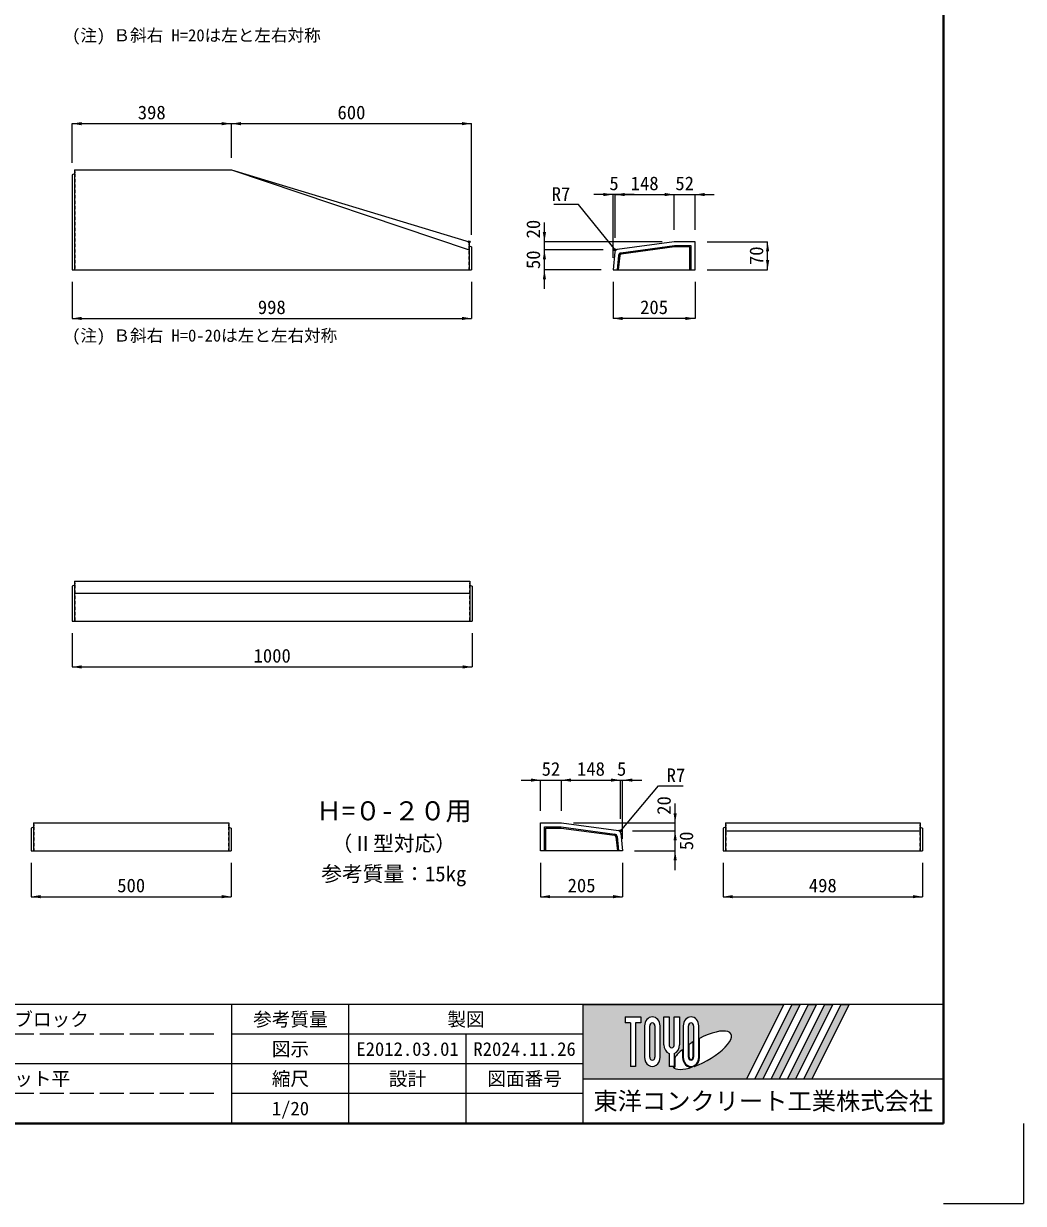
# Model space of a CAD drawing. Units: millimetres at full size. Extents: x -100 to 9174, y -297 to 5643.
# Drawn here: x 1602 to 4100, y -297 to 2650 of the extents above; entities that cross this region are included whole.
import ezdxf
from ezdxf.enums import TextEntityAlignment as Align

# ---------------------------------------------------------------- set-up
doc = ezdxf.new("R2010")
doc.units = ezdxf.units.MM
doc.header["$LTSCALE"] = 10
doc.header["$PDMODE"] = 32
doc.header["$PDSIZE"] = 5
doc.linetypes.add('DASHED', pattern=[7.5, 6, -1.5])
doc.linetypes.add('USER1', pattern=[1.35, 0.75, -0.6])
for name, color, linetype, lineweight in [('Defpoints_3', 7, 'Continuous', 13), ('図枠', 7, 'Continuous', 5), ('境界ブロック', 2, 'Continuous', 9), ('寸法線', 7, 'Continuous', 13), ('引出線', 4, 'Continuous', 13), ('目地', 132, 'Continuous', 5), ('補助線', 8, 'Continuous', 13)]:
    doc.layers.add(name, color=color, linetype=linetype, lineweight=lineweight)
doc.layers.add('作業エリア', color=11, linetype='Continuous')
doc.layers.add('文字', color=6, linetype='Continuous')
doc.styles.add('ＭＳ ゴシック', font='')
doc.styles.get('ＭＳ ゴシック').set_extended_font_data('MS Gothic')

# ---------------------------------------------------------------- blocks, each defined once
blk = doc.blocks.new('filled_arrow')
at = {"color": 0, "linetype": 'Continuous', "lineweight": -2}
blk.add_solid([(7.5, 1.25), (0, 0), (7.5, -1.25)], dxfattribs=at)

msp = doc.modelspace()

# ---------------------------------------------------------------- hatches: boundary and pattern name
at = {"layer": '図枠'}
h = msp.add_hatch(color=256, dxfattribs=at)
h.paths.add_polyline_path([(3000, 200), (3000, 14.38), (3408.38, 14.38), (3501.19, 200)])
edge = h.paths.add_edge_path(flags=16)
edge.add_ellipse((3296.5, 85.73), major_axis=(72.73, 40.71), ratio=0.3471473, start_angle=-144.31122, end_angle=72.1899, ccw=False)
edge.add_ellipse((3269.57, 68.16), major_axis=(0, 24.75), ratio=0.8463542, start_angle=-160.70346, end_angle=-90)
edge.add_line((3290.52, 68.16), (3290.52, 115.34))
edge = h.paths.add_edge_path(flags=16)
edge.add_ellipse((3269.57, 146.22), major_axis=(0, 22.85), ratio=0.8463541, start_angle=-90, end_angle=90, ccw=False)
edge.add_line((3288.91, 146.22), (3288.91, 68.16))
edge.add_ellipse((3269.57, 68.16), major_axis=(0, 22.85), ratio=0.8463541, start_angle=90, end_angle=-90, ccw=False)
edge.add_line((3250.24, 68.16), (3250.24, 146.22))
edge = h.paths.add_edge_path(flags=16)
edge.add_line((3276.02, 146.22), (3276.02, 68.16))
edge.add_ellipse((3269.57, 68.16), major_axis=(0, 7.62), ratio=0.8463541, start_angle=90, end_angle=-90, ccw=False)
edge.add_line((3263.13, 68.16), (3263.13, 146.22))
edge.add_ellipse((3269.57, 146.22), major_axis=(0, 7.62), ratio=0.8463541, start_angle=-90, end_angle=90, ccw=False)
edge = h.paths.add_edge_path(flags=16)
edge.add_line((3274.41, 106.32), (3274.41, 68.16))
edge.add_ellipse((3269.57, 68.16), major_axis=(0, 5.71), ratio=0.8463542, start_angle=90, end_angle=-90, ccw=False)
edge.add_line((3264.74, 68.16), (3264.74, 100.07))
edge.add_ellipse((3296.5, 85.73), major_axis=(72.73, 40.71), ratio=0.3471473, start_angle=107.79174, end_angle=126.47132, ccw=False)
edge = h.paths.add_edge_path(flags=16)
edge.add_line((3240.57, 169.06), (3240.57, 99.1))
edge.add_ellipse((3221.23, 99.1), major_axis=(0, 22.85), ratio=0.8463541, start_angle=-163.34117, end_angle=-90, ccw=False)
edge.add_line((3227.68, 77.56), (3227.68, 45.31))
edge.add_line((3227.68, 45.31), (3214.79, 45.31))
edge.add_line((3214.79, 45.31), (3214.79, 77.56))
edge.add_ellipse((3221.23, 99.1), major_axis=(0, 22.85), ratio=0.8463541, start_angle=90, end_angle=163.34117, ccw=False)
edge.add_line((3201.9, 99.1), (3201.9, 169.06))
edge.add_line((3201.9, 169.06), (3214.79, 169.06))
edge.add_line((3214.79, 169.06), (3214.79, 99.1))
edge.add_ellipse((3221.23, 99.1), major_axis=(0, 7.62), ratio=0.8463541, start_angle=90, end_angle=-90)
edge.add_line((3227.68, 99.1), (3227.68, 169.06))
edge.add_line((3227.68, 169.06), (3240.57, 169.06))
edge = h.paths.add_edge_path(flags=16)
edge.add_line((3248.62, 87.86), (3248.62, 68.16))
edge.add_ellipse((3269.57, 68.16), major_axis=(0, 24.75), ratio=0.8463542, start_angle=90, end_angle=-171.54427)
edge.add_ellipse((3296.5, 85.73), major_axis=(72.73, 40.71), ratio=0.3471473, start_angle=-178.64954, end_angle=-148.29244, ccw=False)
edge.add_line((3224.9, 43.41), (3229.29, 43.41))
edge.add_line((3229.29, 43.41), (3229.29, 67.54))
edge.add_ellipse((3296.5, 85.73), major_axis=(72.73, 40.71), ratio=0.3471473, start_angle=148.21912, end_angle=165.90812, ccw=False)
edge = h.paths.add_edge_path(flags=16)
edge.add_ellipse((3172.89, 146.22), major_axis=(0, 22.85), ratio=0.8463541, start_angle=-90, end_angle=90, ccw=False)
edge.add_line((3192.23, 146.22), (3192.23, 68.16))
edge.add_ellipse((3172.89, 68.16), major_axis=(0, 22.85), ratio=0.8463541, start_angle=90, end_angle=-90, ccw=False)
edge.add_line((3153.56, 68.16), (3153.56, 146.22))
edge = h.paths.add_edge_path(flags=16)
edge.add_line((3179.34, 146.22), (3179.34, 68.16))
edge.add_ellipse((3172.89, 68.16), major_axis=(0, 7.62), ratio=0.8463541, start_angle=90, end_angle=-90, ccw=False)
edge.add_line((3166.45, 68.16), (3166.45, 146.22))
edge.add_ellipse((3172.89, 146.22), major_axis=(0, 7.62), ratio=0.8463541, start_angle=-90, end_angle=90, ccw=False)
h.paths.add_polyline_path([(3143.89, 169.06), (3143.89, 153.83), (3131, 153.83), (3131, 45.31), (3118.11, 45.31), (3118.11, 153.83), (3105.22, 153.83), (3105.22, 169.06)], flags=16)
for points in [[(3428.79, 14.38), (3449.21, 14.38), (3542.03, 200), (3521.61, 200)], [(3582.86, 200), (3562.44, 200), (3469.63, 14.38), (3490.05, 14.38)], [(3623.7, 200), (3603.28, 200), (3510.47, 14.38), (3530.89, 14.38)], [(3664.54, 200), (3644.12, 200), (3551.31, 14.38), (3571.72, 14.38)]]:
    msp.add_hatch(color=256, dxfattribs=at).paths.add_polyline_path(points)

# ---------------------------------------------------------------- linework, layer by layer
at = {"layer": 'Defpoints_3'}
for p in [(4100, -97), (3900, -297)]:
    msp.add_line(p, (4100, -297), dxfattribs=at)
at = {"layer": '作業エリア'}
for p in [(2715.15, 2105.19), (3079.68, 2085.19), (3093.58, 633.67)]:
    msp.add_point(p, dxfattribs=at)
at = {"layer": '図枠', "lineweight": 40}
for p in [(3900, 5443), (300, -97)]:
    msp.add_line(p, (3900, -97), dxfattribs=at)
at = {"layer": '図枠', "lineweight": 13}
for p, q in [((3900, 200), (300, 200)), ((2122.5, -97), (2122.5, 200)), ((2415, -97), (2415, 200)), ((3000, -97), (3000, 200)), ((3000, 125.75), (2122.5, 125.75)), ((2707.5, -97), (2707.5, 125.75)), ((3000, 51.5), (300, 51.5)), ((3000, -22.75), (2122.5, -22.75))]:
    msp.add_line(p, q, dxfattribs=at)
at = {"layer": '図枠'}
for p, q in [((3000, 200), (3501.19, 200)), ((3501.19, 200), (3408.38, 14.38)), ((3521.61, 200), (3428.79, 14.38)), ((3542.03, 200), (3449.21, 14.38)), ((3562.44, 200), (3469.63, 14.38)), ((3582.86, 200), (3490.05, 14.38)), ((3603.28, 200), (3510.47, 14.38)), ((3521.61, 200), (3542.03, 200)), ((3623.7, 200), (3530.89, 14.38)), ((3644.12, 200), (3551.31, 14.38)), ((3562.44, 200), (3582.86, 200)), ((3664.54, 200), (3571.72, 14.38)), ((3603.28, 200), (3623.7, 200)), ((3644.12, 200), (3664.54, 200)), ((3105.22, 169.06), (3105.22, 153.83)), ((3105.22, 169.06), (3143.89, 169.06)), ((3118.11, 153.83), (3105.22, 153.83)), ((3118.11, 153.83), (3118.11, 45.31)), ((3131, 153.83), (3131, 45.31)), ((3143.89, 153.83), (3131, 153.83)), ((3143.89, 169.06), (3143.89, 153.83)), ((3201.9, 169.06), (3214.79, 169.06)), ((3201.9, 99.1), (3201.9, 169.06)), ((3214.79, 169.06), (3214.79, 99.1)), ((3227.68, 169.06), (3240.57, 169.06)), ((3227.68, 99.1), (3227.68, 169.06)), ((3240.57, 169.06), (3240.57, 99.1)), ((3153.56, 146.22), (3153.56, 68.16)), ((3166.45, 68.16), (3166.45, 146.22)), ((3179.34, 146.22), (3179.34, 68.16)), ((3192.23, 68.16), (3192.23, 146.22)), ((3250.24, 146.22), (3250.24, 68.16)), ((3263.13, 68.16), (3263.13, 146.22)), ((3276.02, 146.22), (3276.02, 68.16)), ((3288.91, 68.16), (3288.91, 146.22)), ((3264.74, 68.16), (3264.74, 100.07)), ((3274.41, 106.32), (3274.41, 68.16)), ((3290.52, 68.16), (3290.52, 115.34)), ((3214.79, 77.56), (3214.79, 45.31)), ((3227.68, 77.56), (3227.68, 45.31)), ((3229.29, 67.54), (3229.29, 43.41)), ((3248.62, 87.86), (3248.62, 68.16)), ((3131, 45.31), (3118.11, 45.31)), ((3227.68, 45.31), (3214.79, 45.31)), ((3224.9, 43.41), (3229.29, 43.41)), ((3000, 14.38), (3408.38, 14.38)), ((3428.79, 14.38), (3449.21, 14.38)), ((3469.63, 14.38), (3490.05, 14.38)), ((3510.47, 14.38), (3530.89, 14.38)), ((3551.31, 14.38), (3571.72, 14.38))]:
    msp.add_line(p, q, dxfattribs=at)
at = {"layer": '図枠', "linetype": 'DASHED', "lineweight": 9}
for p, q in [((2077.5, 125.75), (660, 125.75)), ((2077.5, -22.75), (660, -22.75))]:
    msp.add_line(p, q, dxfattribs=at)
at = {"layer": '図枠'}
for centre, major_axis, ratio, start_param, end_param in [((3172.89, 146.22), (0, 22.85), 0.846354, 4.712389, 7.8539816), ((3172.89, 146.22), (0, 7.62), 0.846354, 4.712389, 7.8539816), ((3269.57, 146.22), (0, 22.85), 0.846354, 4.712389, 7.8539816), ((3269.57, 146.22), (0, 7.62), 0.846354, 4.712389, 7.8539816), ((3296.5, 85.73), (72.73, 40.71), 0.347147, 4.2621853, 7.7429163), ((3221.23, 99.1), (0, 22.85), 0.846354, 1.5707963, 2.8017557), ((3221.23, 99.1), (0, 7.62), 0.846354, 1.5707963, 4.712389), ((3221.23, 99.1), (0, 22.85), 0.846354, 3.4814296, 4.712389), ((3296.5, 85.73), (72.73, 40.71), 0.347147, 1.6817405, 1.8219833), ((3172.89, 68.16), (0, 22.85), 0.846354, 1.5707963, 4.712389), ((3172.89, 68.16), (0, 7.62), 0.846354, 1.5707963, 4.712389), ((3296.5, 85.73), (72.73, 40.71), 0.347147, 2.0815197, 2.5155126), ((3269.57, 68.16), (0, 24.75), 0.846354, 1.5707963, 3.3154679), ((3269.57, 68.16), (0, 22.85), 0.846354, 1.5707963, 4.712389), ((3269.57, 68.16), (0, 7.62), 0.846354, 1.5707963, 4.712389), ((3269.57, 68.16), (0, 5.71), 0.846354, 1.5707963, 4.712389), ((3269.57, 68.16), (0, 24.75), 0.846354, 3.5338438, 4.712389), ((3296.5, 85.73), (72.73, 40.71), 0.347147, 3.2093975, 4.2004451)]:
    msp.add_ellipse(centre, major_axis=major_axis, ratio=ratio, start_param=start_param, end_param=end_param, dxfattribs=at)
at = {"layer": '境界ブロック'}
for p, q in [((1729.15, 2274.76), (1723.15, 2272.19)), ((1723.15, 2272.19), (1723.15, 2035.19)), ((2121.15, 2285.19), (2715.15, 2085.19)), ((2715.15, 2094.76), (2721.15, 2092.19)), ((2721.15, 2092.19), (2721.15, 2035.19)), ((1729.15, 1247.08), (1723.15, 1244.51)), ((1723.15, 1244.51), (1723.15, 1157.51)), ((2717.15, 1247.08), (2723.15, 1244.51)), ((2723.15, 1244.51), (2723.15, 1157.51)), ((1729.15, 1227.51), (2717.15, 1227.51)), ((1626.85, 643.24), (1620.85, 640.67)), ((1620.85, 640.67), (1620.85, 583.67)), ((2114.85, 643.24), (2120.85, 640.67)), ((2120.85, 640.67), (2120.85, 583.67)), ((3355.82, 643.24), (3349.82, 640.67)), ((3349.82, 640.67), (3349.82, 583.67)), ((3355.82, 633.67), (3841.82, 633.67)), ((3841.82, 643.24), (3847.82, 640.67)), ((3847.82, 640.67), (3847.82, 583.67))]:
    msp.add_line(p, q, dxfattribs=at)
at = {"layer": '境界ブロック', "lineweight": 13}
for p, q in [((1729.15, 2285.19), (2121.15, 2285.19)), ((1729.15, 2285.19), (1729.15, 2035.19)), ((2121.15, 2285.19), (2715.15, 2105.19)), ((2715.15, 2105.19), (2715.15, 2035.19)), ((1723.15, 2035.19), (2721.15, 2035.19)), ((1729.15, 1257.51), (1729.15, 1157.51)), ((1729.15, 1257.51), (2717.15, 1257.51)), ((2717.15, 1257.51), (2717.15, 1157.51)), ((1723.15, 1157.51), (2723.15, 1157.51)), ((1626.85, 653.67), (1626.85, 583.67)), ((1626.85, 653.67), (2114.85, 653.67)), ((2114.85, 653.67), (2114.85, 583.67)), ((2893.58, 583.67), (2893.58, 653.67)), ((2893.58, 653.67), (2945.58, 653.67)), ((2945.58, 653.67), (3088.11, 634.41)), ((3355.82, 653.67), (3355.82, 583.67)), ((3355.82, 653.67), (3841.82, 653.67)), ((3841.82, 653.67), (3841.82, 583.67)), ((3094.13, 628.17), (3098.58, 583.67)), ((1620.85, 583.67), (2120.85, 583.67)), ((3098.58, 583.67), (2893.58, 583.67)), ((3349.82, 583.67), (3847.82, 583.67))]:
    msp.add_line(p, q, dxfattribs=at)
for points in [[(3279.68, 2035.19), (3279.68, 2105.19), (3227.68, 2105.19), (3085.16, 2085.93)], [(3079.13, 2079.69), (3074.68, 2035.19), (3279.68, 2035.19)]]:
    msp.add_lwpolyline(points, dxfattribs=at)
for centre, start, end in [((3086.09, 2078.99), 97.69605, 174.28941), ((3087.17, 627.47), 5.71059, 82.30395)]:
    msp.add_arc(centre, 7, start, end, dxfattribs=at)
at = {"layer": '寸法線'}
for p, q in [((1723.15, 2400.17), (2121.15, 2400.17)), ((1723.15, 2302.19), (1723.15, 2400.17)), ((2121.15, 2315.19), (2121.15, 2400.17)), ((2121.15, 2400.17), (2721.15, 2400.17)), ((2121.15, 2315.19), (2121.15, 2400.17)), ((2721.15, 2122.19), (2721.15, 2400.17)), ((3127.68, 2223.06), (3026.68, 2223.06)), ((3074.68, 2065.19), (3074.68, 2223.06)), ((3079.68, 2115.19), (3079.68, 2223.06)), ((3079.68, 2223.06), (3227.68, 2223.06)), ((3079.68, 2115.19), (3079.68, 2223.06)), ((3179.68, 2223.06), (3327.68, 2223.06)), ((3227.68, 2135.19), (3227.68, 2223.06)), ((3227.68, 2135.19), (3227.68, 2223.06)), ((3279.68, 2135.19), (3279.68, 2223.06)), ((2903.29, 2037.19), (2903.29, 2153.19)), ((3197.68, 2105.19), (2903.29, 2105.19)), ((3309.68, 2105.19), (3460.85, 2105.19)), ((3460.85, 2035.19), (3460.85, 2105.19)), ((2903.29, 1987.19), (2903.29, 2085.19)), ((3049.68, 2085.19), (2903.29, 2085.19)), ((3044.68, 2085.19), (2903.29, 2085.19)), ((3044.68, 2035.19), (2903.29, 2035.19)), ((3309.68, 2035.19), (3460.85, 2035.19)), ((1723.15, 2005.19), (1723.15, 1913.61)), ((2721.15, 2005.19), (2721.15, 1913.61)), ((3074.68, 2005.19), (3074.68, 1913.61)), ((3279.68, 2005.19), (3279.68, 1913.61)), ((1723.15, 1913.61), (2721.15, 1913.61)), ((3279.68, 1913.61), (3074.68, 1913.61)), ((1723.15, 1127.51), (1723.15, 1043.05)), ((2723.15, 1127.51), (2723.15, 1043.05)), ((1723.15, 1043.05), (2723.15, 1043.05)), ((2845.58, 760.39), (2993.58, 760.39)), ((2893.58, 683.67), (2893.58, 760.39)), ((2945.58, 760.39), (3093.58, 760.39)), ((2945.58, 683.67), (2945.58, 760.39)), ((2945.58, 683.67), (2945.58, 760.39)), ((3045.58, 760.39), (3146.58, 760.39)), ((3093.58, 663.67), (3093.58, 760.39)), ((3093.58, 663.67), (3093.58, 760.39)), ((3098.58, 613.67), (3098.58, 760.39)), ((3229.82, 585.67), (3229.82, 701.67)), ((2975.58, 653.67), (3229.82, 653.67)), ((3123.58, 633.67), (3229.82, 633.67)), ((3123.58, 633.67), (3229.82, 633.67)), ((3229.82, 535.67), (3229.82, 633.67)), ((3128.58, 583.67), (3229.82, 583.67)), ((1620.85, 553.67), (1620.85, 469.21)), ((2120.85, 553.67), (2120.85, 469.21)), ((2893.58, 553.67), (2893.58, 469.21)), ((3098.58, 553.67), (3098.58, 469.21)), ((3349.82, 553.67), (3349.82, 469.21)), ((3847.82, 553.67), (3847.82, 469.21)), ((1620.85, 469.21), (2120.85, 469.21)), ((2893.58, 469.21), (3098.58, 469.21)), ((3349.82, 469.21), (3847.82, 469.21))]:
    msp.add_line(p, q, dxfattribs=at)
at = {"layer": '引出線'}
for points in [[(3081.06, 2083.85), (2988.08, 2198.32), (2926.6, 2198.32)], [(3092.2, 632.34), (3188.61, 746.38), (3250.09, 746.38)]]:
    msp.add_lwpolyline(points, dxfattribs=at)
at = {"layer": '目地', "linetype": 'USER1'}
for p, q in [((1729.15, 2285.19), (1730.15, 2275.19)), ((1730.15, 2275.19), (1729.15, 2274.76)), ((1730.15, 2275.19), (1730.15, 2035.19)), ((2715.15, 2105.19), (2714.15, 2095.19)), ((2714.15, 2095.19), (2714.15, 2035.19)), ((2714.15, 2095.19), (2715.15, 2094.76)), ((1729.15, 1257.51), (1730.15, 1247.51)), ((1730.15, 1247.51), (1729.15, 1247.08)), ((1730.15, 1247.51), (1730.15, 1157.51)), ((2717.15, 1257.51), (2716.15, 1247.51)), ((2716.15, 1247.51), (2716.15, 1157.51)), ((2716.15, 1247.51), (2717.15, 1247.08)), ((1626.85, 653.67), (1627.85, 643.67)), ((2114.85, 653.67), (2113.85, 643.67)), ((3355.82, 653.67), (3356.82, 643.67)), ((3841.82, 653.67), (3840.82, 643.67)), ((1627.85, 643.67), (1626.85, 643.24)), ((1627.85, 643.67), (1627.85, 583.67)), ((2113.85, 643.67), (2113.85, 583.67)), ((2113.85, 643.67), (2114.85, 643.24)), ((3356.82, 643.67), (3355.82, 643.24)), ((3356.82, 643.67), (3356.82, 583.67)), ((3840.82, 643.67), (3840.82, 583.67)), ((3840.82, 643.67), (3841.82, 643.24))]:
    msp.add_line(p, q, dxfattribs=at)
at = {"layer": '目地'}
for p, q in [((3088.29, 2070.83), (3084.73, 2035.19)), ((3091.28, 2070.53), (3087.74, 2035.19)), ((3081.99, 619.02), (3085.52, 583.67)), ((3084.97, 619.32), (3088.53, 583.67))]:
    msp.add_line(p, q, dxfattribs=at)
for points in [[(3269.68, 2035.19), (3269.68, 2095.19), (3228.35, 2095.19), (3094.32, 2077.07)], [(3266.68, 2035.19), (3266.68, 2092.19), (3228.55, 2092.19), (3094.72, 2074.1)], [(2903.58, 583.67), (2903.58, 643.67), (2944.91, 643.67), (3078.94, 625.56)], [(2906.58, 583.67), (2906.58, 640.67), (2944.71, 640.67), (3078.54, 622.59)]]:
    msp.add_lwpolyline(points, dxfattribs=at)
for centre, radius, start, end in [((3095.26, 2070.14), 7, 97.69605, 174.28941), ((3095.26, 2070.14), 4, 97.69605, 174.28941), ((3078, 618.62), 4, 5.71059, 82.30395), ((3078, 618.62), 7, 5.71059, 82.30395)]:
    msp.add_arc(centre, radius, start, end, dxfattribs=at)
at = {"layer": '補助線'}
msp.add_line((3000, 14.38), (3900, 14.38), dxfattribs=at)

# ---------------------------------------------------------------- block references
at = {"layer": '寸法線', "xscale": 3.2, "yscale": 3.2}
for p in [(1723.15, 2400.17), (2121.15, 2400.17), (3079.68, 2223.06), (3079.68, 2223.06), (3279.68, 2223.06), (1723.15, 1913.61), (3074.68, 1913.61), (1723.15, 1043.05), (2945.58, 760.39), (2945.58, 760.39), (3098.58, 760.39), (1620.85, 469.21), (2893.58, 469.21), (3349.82, 469.21)]:
    msp.add_blockref('filled_arrow', p, dxfattribs=at)
for p, rotation in [((2121.15, 2400.17), 180), ((2721.15, 2400.17), 180), ((3074.68, 2223.06), 180), ((3227.68, 2223.06), 180), ((3227.68, 2223.06), 180), ((2903.29, 2105.19), 90), ((3460.85, 2105.19), 270), ((2903.29, 2085.19), 270), ((2903.29, 2085.19), 270), ((2903.29, 2035.19), 270), ((3460.85, 2035.19), 90), ((2721.15, 1913.61), 180), ((3279.68, 1913.61), 180), ((2723.15, 1043.05), 180), ((2893.58, 760.39), 180), ((3093.58, 760.39), 180), ((3093.58, 760.39), 180), ((3229.82, 653.67), 90), ((3229.82, 633.67), 270), ((3229.82, 633.67), 270), ((3229.82, 583.67), 270), ((2120.85, 469.21), 180), ((3098.58, 469.21), 180), ((3847.82, 469.21), 180)]:
    msp.add_blockref('filled_arrow', p, dxfattribs=dict(at, rotation=rotation))
at = {"layer": '引出線', "xscale": 0.16, "yscale": 0.16}
for p, rotation in [((3081.06, 2083.85), 129.1), ((3092.2, 632.34), 49.8)]:
    msp.add_blockref('filled_arrow', p, dxfattribs=dict(at, rotation=rotation))

# ---------------------------------------------------------------- texts
at = {"layer": '図枠', "style": 'ＭＳ ゴシック'}
for s, height, p in [('ＩＢＣ排水側溝\u3000歩車道境界ブロック', 34.18, (1368.75, 162.88)), ('参考質量', 34.18, (2268.75, 162.88)), ('製図', 34.18, (2707.5, 162.88)), ('図示', 34.18, (2268.75, 88.62)), ('E2012.03.01', 34.18, (2561.25, 88.62)), ('R2024.11.26', 34.18, (2853.75, 88.62)), ('セミフラットＢ・セミフラット平', 34.18, (1368.75, 14.38)), ('縮尺', 34.18, (2268.75, 14.38)), ('設計', 34.18, (2561.25, 14.38)), ('図面番号', 34.18, (2853.75, 14.38)), ('東洋コンクリート工業株式会社', 44.43, (3450, -41.31)), ('1/20', 34.18, (2268.75, -59.88))]:
    msp.add_text(s, height=height, dxfattribs=at).set_placement(p, align=Align.MIDDLE_CENTER)
at = {"layer": '寸法線', "style": 'ＭＳ ゴシック'}
for s, p in [('398', (1922.15, 2428.17)), ('600', (2421.15, 2428.17)), ('5', (3077.18, 2251.06)), ('148', (3153.68, 2251.06)), ('52', (3253.68, 2251.06)), ('998', (2222.15, 1941.61)), ('205', (3177.18, 1941.61)), ('1000', (2223.15, 1071.05)), ('52', (2919.58, 788.39)), ('148', (3019.58, 788.39)), ('5', (3096.08, 788.39)), ('500', (1870.85, 497.21)), ('205', (2996.08, 497.21)), ('498', (3598.82, 497.21))]:
    msp.add_text(s, height=34.18, dxfattribs=at).set_placement(p, align=Align.MIDDLE_CENTER)
for s, p in [('20', (2875.29, 2136.73)), ('50', (2875.29, 2060.19)), ('70', (3432.85, 2070.19)), ('20', (3201.82, 697)), ('50', (3257.82, 608.67))]:
    msp.add_text(s, height=34.18, rotation=90, dxfattribs=at).set_placement(p, align=Align.MIDDLE_CENTER)
at = {"layer": '引出線', "style": 'ＭＳ ゴシック'}
msp.add_text('R7', height=34.18, dxfattribs=at).set_placement((2968.08, 2241.52), align=Align.TOP_RIGHT)
msp.add_text('R7', height=34.18, dxfattribs=at).set_placement((3208.61, 789.58), align=Align.TOP_LEFT)
at = {"layer": '文字', "style": 'ＭＳ ゴシック'}
for s, p in [('(注) Ｂ斜右 H=20は左と左右対称', (1723.15, 2596.63)), ('(注) Ｂ斜右 H=0-20は左と左右対称', (1723.15, 1846.63))]:
    msp.add_text(s, height=30.38, dxfattribs=at).set_placement(p, align=Align.BOTTOM_LEFT)
for s, height, p in [('Ｈ=０-２０用', 47.47, (2526.98, 683.67)), ('（Ⅱ型対応）', 37.98, (2526.98, 602.07)), ('参考質量：15kg', 37.98, (2526.98, 526.37))]:
    msp.add_text(s, height=height, dxfattribs=at).set_placement(p, align=Align.MIDDLE_CENTER)

doc.saveas('drawing.dxf')
